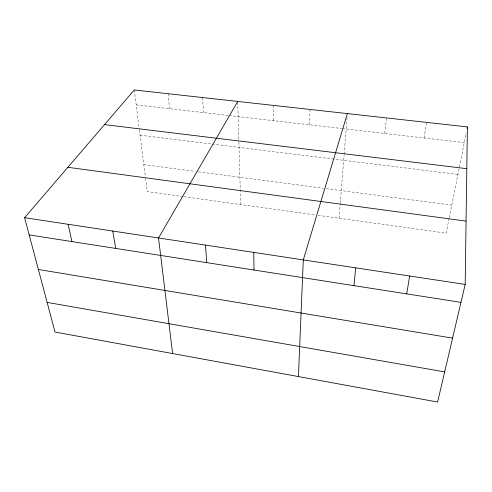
<?xml version="1.0" encoding="UTF-8"?>
<svg xmlns="http://www.w3.org/2000/svg" width="492" height="492" viewBox="0 0 492 492"><rect width="100%" height="100%" fill="white"/><g stroke="black" fill="none" stroke-linecap="round" stroke-linejoin="round"><path stroke-width="0.37" stroke-dasharray="2.46 1.84" d="M273.46 120.645L273.558 105.411M309.45 124.784L310.095 109.464M339.093 218.239L340.212 204.051M340.273 203.301L344.092 154.974M344.154 154.211L347.075 117.268M384.713 133.443L386.546 117.945M424.079 137.969L426.546 122.385M449.122 218.393L446.176 233.116L316.325 215.078M449.27 217.655L466.207 132.889M136.179 104.851L228.374 115.46M229.124 115.546L341.651 128.486M342.401 128.572L464.27 142.594M140.06 135.195L211.412 144.002M212.163 144.095L457.904 174.42M143.818 164.635L195.385 171.413M198.362 171.806L323.324 188.245M326.313 188.639L451.767 205.139M183.178 196.572L147.262 191.585L145.441 177.36M183.94 196.683L315.569 214.967M134.279 89.968L139.285 129.125M139.377 129.888L145.349 176.61M168.11 93.72L169.537 108.689M202.581 97.539L203.522 112.6M237.747 102.195L238.866 141.395M238.891 142.145L240.668 204.561"/><path stroke-width="0.74" d="M465.18 284.419L467.4 126.911L134.279 89.968L24.6 217.698L55.006 332.038L437.603 402.032L465.18 284.419L24.6 217.698M298.429 376.571L303.287 259.905L347.364 113.597M353.902 285.624L355.734 267.845M406.693 293.872L409.676 276.012M467.099 128.406L467.4 126.911M237.728 101.438L158.535 237.98L172.606 353.551M104.532 124.611L466.81 168.688M67.878 167.292L466.072 221.111M29.176 234.899L460.973 302.352M38.364 269.468L452.585 338.139M47.121 302.402L444.67 371.903M68.117 224.29L71.918 241.572M112.754 231.049L115.737 248.417M205.521 245.096L206.745 262.636M253.755 252.402L254.026 270.022"/></g></svg>
